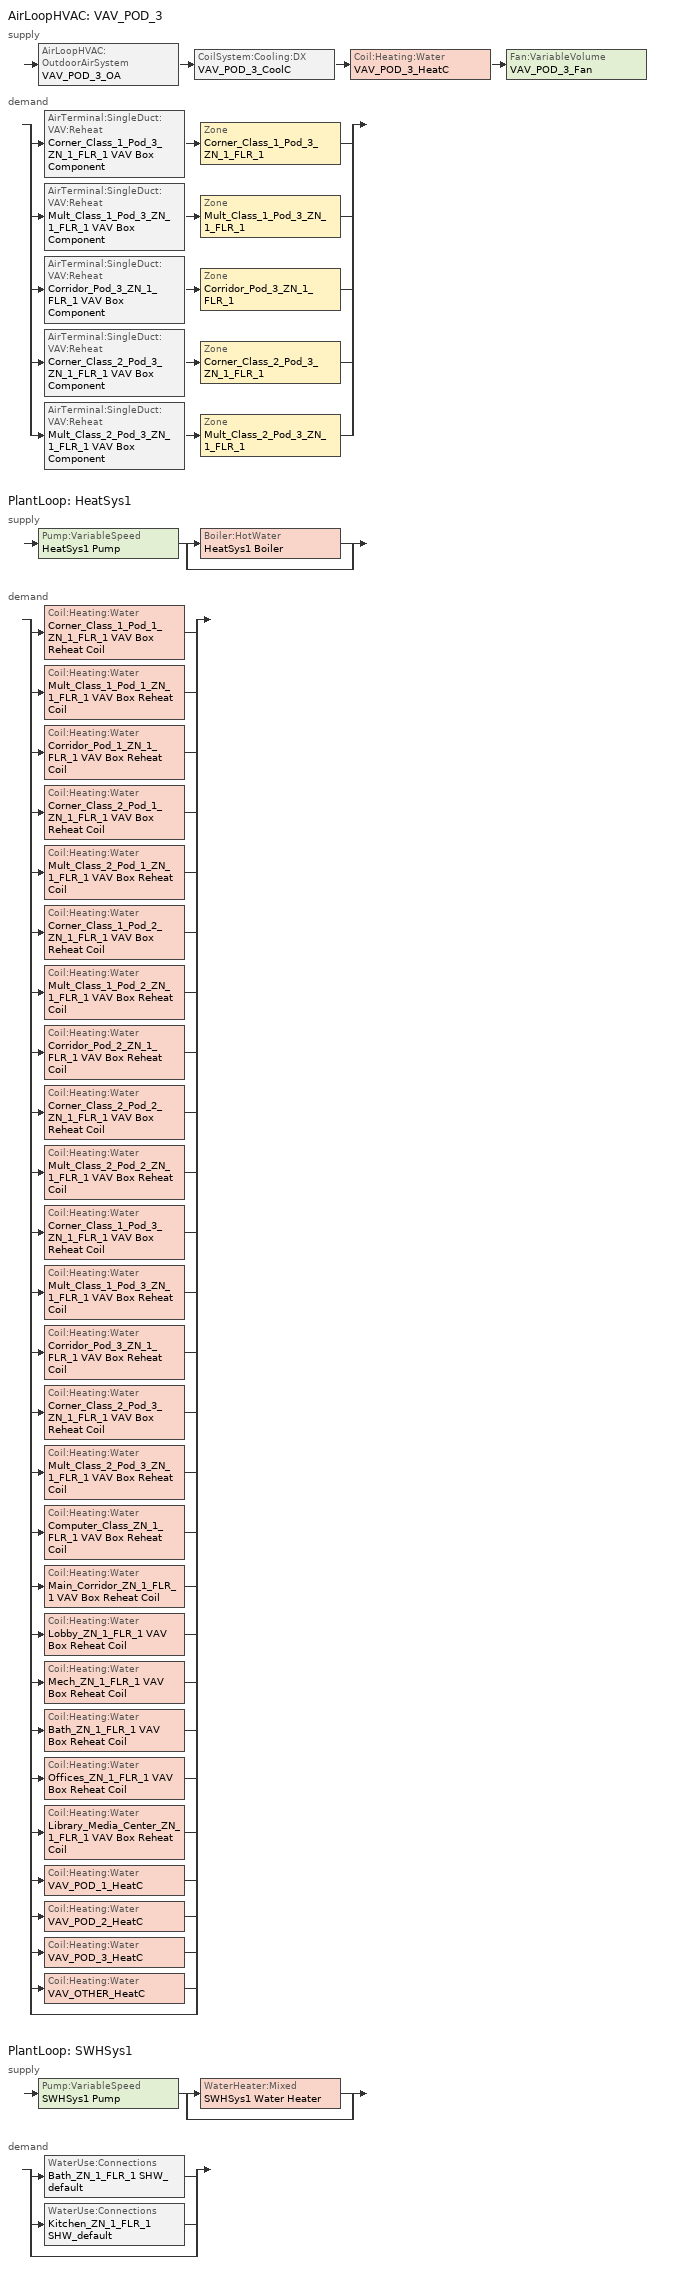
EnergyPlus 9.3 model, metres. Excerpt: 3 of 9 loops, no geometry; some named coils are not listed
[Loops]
AirLoopHVAC 'VAV_POD_3'
 supply: AirLoopHVAC:OutdoorAirSystem 'VAV_POD_3_OA' > CoilSystem:Cooling:DX 'VAV_POD_3_CoolC' > Coil:Heating:Water 'VAV_POD_3_HeatC' > Fan:VariableVolume 'VAV_POD_3_Fan'
 demand: split
  | AirTerminal:SingleDuct:VAV:Reheat 'Corner_Class_1_Pod_3_ZN_1_FLR_1 VAV Box Component' > Zone 'Corner_Class_1_Pod_3_ZN_1_FLR_1'
  | AirTerminal:SingleDuct:VAV:Reheat 'Mult_Class_1_Pod_3_ZN_1_FLR_1 VAV Box Component' > Zone 'Mult_Class_1_Pod_3_ZN_1_FLR_1'
  | AirTerminal:SingleDuct:VAV:Reheat 'Corridor_Pod_3_ZN_1_FLR_1 VAV Box Component' > Zone 'Corridor_Pod_3_ZN_1_FLR_1'
  | AirTerminal:SingleDuct:VAV:Reheat 'Corner_Class_2_Pod_3_ZN_1_FLR_1 VAV Box Component' > Zone 'Corner_Class_2_Pod_3_ZN_1_FLR_1'
  | AirTerminal:SingleDuct:VAV:Reheat 'Mult_Class_2_Pod_3_ZN_1_FLR_1 VAV Box Component' > Zone 'Mult_Class_2_Pod_3_ZN_1_FLR_1'
PlantLoop 'HeatSys1'
 supply: Pump:VariableSpeed 'HeatSys1 Pump' > split
  | Boiler:HotWater 'HeatSys1 Boiler'
  | bypass
 demand: split
  | Coil:Heating:Water 'Corner_Class_1_Pod_1_ZN_1_FLR_1 VAV Box Reheat Coil'
  | Coil:Heating:Water 'Mult_Class_1_Pod_1_ZN_1_FLR_1 VAV Box Reheat Coil'
  | Coil:Heating:Water 'Corridor_Pod_1_ZN_1_FLR_1 VAV Box Reheat Coil'
  | Coil:Heating:Water 'Corner_Class_2_Pod_1_ZN_1_FLR_1 VAV Box Reheat Coil'
  | Coil:Heating:Water 'Mult_Class_2_Pod_1_ZN_1_FLR_1 VAV Box Reheat Coil'
  | Coil:Heating:Water 'Corner_Class_1_Pod_2_ZN_1_FLR_1 VAV Box Reheat Coil'
  | Coil:Heating:Water 'Mult_Class_1_Pod_2_ZN_1_FLR_1 VAV Box Reheat Coil'
  | Coil:Heating:Water 'Corridor_Pod_2_ZN_1_FLR_1 VAV Box Reheat Coil'
  | Coil:Heating:Water 'Corner_Class_2_Pod_2_ZN_1_FLR_1 VAV Box Reheat Coil'
  | Coil:Heating:Water 'Mult_Class_2_Pod_2_ZN_1_FLR_1 VAV Box Reheat Coil'
  | Coil:Heating:Water 'Corner_Class_1_Pod_3_ZN_1_FLR_1 VAV Box Reheat Coil'
  | Coil:Heating:Water 'Mult_Class_1_Pod_3_ZN_1_FLR_1 VAV Box Reheat Coil'
  | Coil:Heating:Water 'Corridor_Pod_3_ZN_1_FLR_1 VAV Box Reheat Coil'
  | Coil:Heating:Water 'Corner_Class_2_Pod_3_ZN_1_FLR_1 VAV Box Reheat Coil'
  | Coil:Heating:Water 'Mult_Class_2_Pod_3_ZN_1_FLR_1 VAV Box Reheat Coil'
  | Coil:Heating:Water 'Computer_Class_ZN_1_FLR_1 VAV Box Reheat Coil'
  | Coil:Heating:Water 'Main_Corridor_ZN_1_FLR_1 VAV Box Reheat Coil'
  | Coil:Heating:Water 'Lobby_ZN_1_FLR_1 VAV Box Reheat Coil'
  | Coil:Heating:Water 'Mech_ZN_1_FLR_1 VAV Box Reheat Coil'
  | Coil:Heating:Water 'Bath_ZN_1_FLR_1 VAV Box Reheat Coil'
  | Coil:Heating:Water 'Offices_ZN_1_FLR_1 VAV Box Reheat Coil'
  | Coil:Heating:Water 'Library_Media_Center_ZN_1_FLR_1 VAV Box Reheat Coil'
  | Coil:Heating:Water 'VAV_POD_1_HeatC'
  | Coil:Heating:Water 'VAV_POD_2_HeatC'
  | Coil:Heating:Water 'VAV_POD_3_HeatC'
  | Coil:Heating:Water 'VAV_OTHER_HeatC'
  | bypass
PlantLoop 'SWHSys1'
 supply: Pump:VariableSpeed 'SWHSys1 Pump' > split
  | WaterHeater:Mixed 'SWHSys1 Water Heater'
  | bypass
 demand: split
  | WaterUse:Connections 'Bath_ZN_1_FLR_1 SHW_default'
  | WaterUse:Connections 'Kitchen_ZN_1_FLR_1 SHW_default'
  | bypass
[Fan:VariableVolume]
VAV_POD_3_Fan: Availability Schedule=HVACOperationSchd; Fan Total Efficiency=0.5915; Pressure Rise {Pa}=1109.648; Maximum Flow Rate {m3/s}=AUTOSIZE; Fan Power Minimum Flow Rate Input Method=FixedFlowRate; Fan Power Minimum Air Flow Rate {m3/s}=0; Motor Efficiency=0.91; Motor In Airstream Fraction=1; Fan Power Coefficient 1=0.0407599; Fan Power Coefficient 2=0.088045; Fan Power Coefficient 3=-0.0729261; Fan Power Coefficient 4=0.94374; Fan Power Coefficient 5=0
[Coil:Cooling:DX:TwoSpeed]
VAV_POD_3_CoolC DXCoil: Availability Schedule=ALWAYS_ON; High Speed Gross Rated Total Cooling Capacity {W}=AUTOSIZE; High Speed Rated Sensible Heat Ratio=AUTOSIZE; High Speed Gross Rated Cooling COP {W/W}=3.23372; High Speed Rated Air Flow Rate {m3/s}=AUTOSIZE; Total Cooling Capacity Function of Temperature Curve=Measured_CoolCStandard10Ton_CapFT; Total Cooling Capacity Function of Flow Fraction Curve=Measured_CoolCStandard10Ton_CapFF; Energy Input Ratio Function of Temperature Curve=Measured_CoolCStandard10Ton_EIRFT; Energy Input Ratio Function of Flow Fraction Curve=Measured_CoolCStandard10Ton_EIRFFF; Part Load Fraction Correlation Curve=No_PLR_Degredation; Low Speed Gross Rated Total Cooling Capacity {W}=AUTOSIZE; Low Speed Gross Rated Sensible Heat Ratio=AUTOSIZE; Low Speed Gross Rated Cooling COP {W/W}=3.28187; Low Speed Rated Air Flow Rate {m3/s}=AUTOSIZE; Low Speed Total Cooling Capacity Function of Temperature Curve=Measured_LowSpeedCoolCapLSFT; Low Speed Energy Input Ratio Function of Temperature Curve=Measured_LowSpeedCoolEIRLSFT
[Coil:Heating:Water] Availability Schedule=ALWAYS_ON; U-Factor Times Area Value {W/K}=AUTOSIZE; Maximum Water Flow Rate {m3/s}=AUTOSIZE; Performance Input Method=UFactorTimesAreaAndDesignWaterFlowRate; Rated Capacity {W}=AUTOSIZE; Rated Inlet Water Temperature {C}=82.2; Rated Inlet Air Temperature {C}=16.6; Rated Outlet Water Temperature {C}=71.1; Rated Outlet Air Temperature {C}=32.2
Bath_ZN_1_FLR_1 VAV Box Reheat Coil; Computer_Class_ZN_1_FLR_1 VAV Box Reheat Coil; Corner_Class_1_Pod_1_ZN_1_FLR_1 VAV Box Reheat Coil; Corner_Class_1_Pod_2_ZN_1_FLR_1 VAV Box Reheat Coil; Corner_Class_1_Pod_3_ZN_1_FLR_1 VAV Box Reheat Coil; Corner_Class_2_Pod_1_ZN_1_FLR_1 VAV Box Reheat Coil; Corner_Class_2_Pod_2_ZN_1_FLR_1 VAV Box Reheat Coil; Corner_Class_2_Pod_3_ZN_1_FLR_1 VAV Box Reheat Coil; Corridor_Pod_1_ZN_1_FLR_1 VAV Box Reheat Coil; Corridor_Pod_2_ZN_1_FLR_1 VAV Box Reheat Coil; Corridor_Pod_3_ZN_1_FLR_1 VAV Box Reheat Coil; Library_Media_Center_ZN_1_FLR_1 VAV Box Reheat Coil; Lobby_ZN_1_FLR_1 VAV Box Reheat Coil; Main_Corridor_ZN_1_FLR_1 VAV Box Reheat Coil; Mech_ZN_1_FLR_1 VAV Box Reheat Coil; Mult_Class_1_Pod_1_ZN_1_FLR_1 VAV Box Reheat Coil; Mult_Class_1_Pod_2_ZN_1_FLR_1 VAV Box Reheat Coil; Mult_Class_1_Pod_3_ZN_1_FLR_1 VAV Box Reheat Coil; Mult_Class_2_Pod_1_ZN_1_FLR_1 VAV Box Reheat Coil; Mult_Class_2_Pod_2_ZN_1_FLR_1 VAV Box Reheat Coil; Mult_Class_2_Pod_3_ZN_1_FLR_1 VAV Box Reheat Coil; Offices_ZN_1_FLR_1 VAV Box Reheat Coil; VAV_POD_3_HeatC
[AirTerminal:SingleDuct:VAV:Reheat] Availability Schedule=ALWAYS_ON; Maximum Air Flow Rate {m3/s}=AUTOSIZE; Zone Minimum Air Flow Input Method=Constant; Constant Minimum Air Flow Fraction=0.3; Maximum Hot Water or Steam Flow Rate {m3/s}=AUTOSIZE; Minimum Hot Water or Steam Flow Rate {m3/s}=0; Convergence Tolerance=0.001; Damper Heating Action=NORMAL
Name | Reheat Coil
Corner_Class_1_Pod_3_ZN_1_FLR_1 VAV Box Component | Corner_Class_1_Pod_3_ZN_1_FLR_1 VAV Box Reheat Coil
Corner_Class_2_Pod_3_ZN_1_FLR_1 VAV Box Component | Corner_Class_2_Pod_3_ZN_1_FLR_1 VAV Box Reheat Coil
Corridor_Pod_3_ZN_1_FLR_1 VAV Box Component | Corridor_Pod_3_ZN_1_FLR_1 VAV Box Reheat Coil
Mult_Class_1_Pod_3_ZN_1_FLR_1 VAV Box Component | Mult_Class_1_Pod_3_ZN_1_FLR_1 VAV Box Reheat Coil
Mult_Class_2_Pod_3_ZN_1_FLR_1 VAV Box Component | Mult_Class_2_Pod_3_ZN_1_FLR_1 VAV Box Reheat Coil
[Zone equipment]
Corner_Class_1_Pod_3_ZN_1_FLR_1: Corner_Class_1_Pod_3_ZN_1_FLR_1 VAV Box Component
Corner_Class_2_Pod_3_ZN_1_FLR_1: Corner_Class_2_Pod_3_ZN_1_FLR_1 VAV Box Component
Corridor_Pod_3_ZN_1_FLR_1: Corridor_Pod_3_ZN_1_FLR_1 VAV Box Component
Mult_Class_1_Pod_3_ZN_1_FLR_1: Mult_Class_1_Pod_3_ZN_1_FLR_1 VAV Box Component
Mult_Class_2_Pod_3_ZN_1_FLR_1: Mult_Class_2_Pod_3_ZN_1_FLR_1 VAV Box Component
[Sizing:Zone] Zone Cooling Design Supply Air Temperature Input Method=SupplyAirTemperature; Zone Cooling Design Supply Air Temperature {C}=12.8; Zone Heating Design Supply Air Temperature Input Method=SupplyAirTemperature; Zone Heating Design Supply Air Temperature {C}=50; Zone Cooling Design Supply Air Humidity Ratio {kgWater/kgDryAir}=0.0085; Zone Heating Design Supply Air Humidity Ratio {kgWater/kgDryAir}=0.008; Cooling Design Air Flow Method=DesignDay; Heating Design Air Flow Method=DesignDay; Account for Dedicated Outdoor Air System=No; Dedicated Outdoor Air System Control Strategy=NeutralSupplyAir; Dedicated Outdoor Air Low Setpoint Temperature for Design {C}=autosize; Dedicated Outdoor Air High Setpoint Temperature for Design {C}=autosize
Name | Design Specification Outdoor Air Object
Corner_Class_1_Pod_3_ZN_1_FLR_1 | SZ DSOA Corner_Class_1_Pod_3_ZN_1_FLR_1
Corner_Class_2_Pod_3_ZN_1_FLR_1 | SZ DSOA Corner_Class_2_Pod_3_ZN_1_FLR_1
Corridor_Pod_3_ZN_1_FLR_1 | SZ DSOA Corridor_Pod_3_ZN_1_FLR_1
Mult_Class_1_Pod_3_ZN_1_FLR_1 | SZ DSOA Mult_Class_1_Pod_3_ZN_1_FLR_1
Mult_Class_2_Pod_3_ZN_1_FLR_1 | SZ DSOA Mult_Class_2_Pod_3_ZN_1_FLR_1
[DesignSpecification:OutdoorAir]
Name | Outdoor Air Method | Outdoor Air Flow per Person {m3/s-person} | Outdoor Air Flow per Zone Floor Area {m3/s-m2}
SZ DSOA Corner_Class_1_Pod_3_ZN_1_FLR_1; SZ DSOA Corner_Class_2_Pod_3_ZN_1_FLR_1; SZ DSOA Mult_Class_1_Pod_3_ZN_1_FLR_1; SZ DSOA Mult_Class_2_Pod_3_ZN_1_FLR_1 | Flow/Person | 0.008
SZ DSOA Corridor_Pod_3_ZN_1_FLR_1 | Flow/Area |  | 0.0005
[ZoneControl:Thermostat] Control Type Schedule=Dual Zone Control Type Sched
Name | Zone or ZoneList | Control 1
Corner_Class_1_Pod_3_ZN_1_FLR_1 Thermostat | Corner_Class_1_Pod_3_ZN_1_FLR_1 | Corner_Class_1_Pod_3_ZN_1_FLR_1 DualSPSched
Corner_Class_2_Pod_3_ZN_1_FLR_1 Thermostat | Corner_Class_2_Pod_3_ZN_1_FLR_1 | Corner_Class_2_Pod_3_ZN_1_FLR_1 DualSPSched
Corridor_Pod_3_ZN_1_FLR_1 Thermostat | Corridor_Pod_3_ZN_1_FLR_1 | Corridor_Pod_3_ZN_1_FLR_1 DualSPSched
Mult_Class_1_Pod_3_ZN_1_FLR_1 Thermostat | Mult_Class_1_Pod_3_ZN_1_FLR_1 | Mult_Class_1_Pod_3_ZN_1_FLR_1 DualSPSched
Mult_Class_2_Pod_3_ZN_1_FLR_1 Thermostat | Mult_Class_2_Pod_3_ZN_1_FLR_1 | Mult_Class_2_Pod_3_ZN_1_FLR_1 DualSPSched
[ThermostatSetpoint:DualSetpoint]
Name | Heating Setpoint Temperature Schedule | Cooling Setpoint Temperature Schedule
Corner_Class_1_Pod_3_ZN_1_FLR_1 DualSPSched; Corner_Class_2_Pod_3_ZN_1_FLR_1 DualSPSched; Mult_Class_1_Pod_3_ZN_1_FLR_1 DualSPSched; Mult_Class_2_Pod_3_ZN_1_FLR_1 DualSPSched | HTGSETP_SCH | CLGSETP_SCH
Corridor_Pod_3_ZN_1_FLR_1 DualSPSched | HTGSETP_SCH_BathCorrMechKitchen | CLGSETP_SCH_BathCorrMechKitchen
[SetpointManager:Scheduled] Control Variable=Temperature
Name | Schedule | Setpoint Node or NodeList
VAV_POD_3 SAT setpoint | Seasonal-Reset-Supply-Air-Temp-Sch | VAV_POD_3 Supply Equipment Outlet Node
HeatSys1 Boiler Setpoint Manager | HW-Loop-Temp-Schedule | HeatSys1 Supply Equipment Outlet Node
HeatSys1 Loop Setpoint Manager | HW-Loop-Temp-Schedule | HeatSys1 Supply Outlet Node
SWHSys1 Loop Setpoint Manager | SWHSys1-Loop-Temp-Schedule | SWHSys1 Supply Outlet Node
[Sizing:System]
VAV_POD_3: Type of Load to Size On=Sensible; Design Outdoor Air Flow Rate {m3/s}=AUTOSIZE; Central Heating Maximum System Air Flow Ratio=0.3; Preheat Design Temperature {C}=7; Preheat Design Humidity Ratio {kgWater/kgDryAir}=0.008; Precool Design Temperature {C}=12.8; Precool Design Humidity Ratio {kgWater/kgDryAir}=0.008; Central Cooling Design Supply Air Temperature {C}=12.8; Central Heating Design Supply Air Temperature {C}=16.7; Type of Zone Sum to Use=NonCoincident; 100% Outdoor Air in Cooling=No; 100% Outdoor Air in Heating=No; Central Cooling Design Supply Air Humidity Ratio {kgWater/kgDryAir}=0.0085; Central Heating Design Supply Air Humidity Ratio {kgWater/kgDryAir}=0.008; Cooling Supply Air Flow Rate Method=DesignDay; Heating Supply Air Flow Rate Method=DesignDay; System Outdoor Air Method=ZoneSum; Zone Maximum Outdoor Air Fraction=1; Cooling Design Capacity Method=CoolingDesignCapacity; Cooling Design Capacity {W}=autosize; Heating Design Capacity Method=HeatingDesignCapacity; Heating Design Capacity {W}=autosize; Central Cooling Capacity Control Method=OnOff
[Controller:OutdoorAir]
VAV_POD_3_OA_Controller: Minimum Outdoor Air Flow Rate {m3/s}=AUTOSIZE; Maximum Outdoor Air Flow Rate {m3/s}=AUTOSIZE; Economizer Control Type=NoEconomizer; Economizer Control Action Type=ModulateFlow; Economizer Maximum Limit Dry-Bulb Temperature {C}=28; Economizer Maximum Limit Enthalpy {J/kg}=64000; Economizer Minimum Limit Dry-Bulb Temperature {C}=-100; Lockout Type=NoLockout; Minimum Limit Type=FixedMinimum; Minimum Outdoor Air Schedule=MinOA_Sched
[Controller:WaterCoil]
VAV_POD_3_HeatC_Controller: Control Variable=Temperature; Action=Normal; Actuator Variable=Flow; Controller Convergence Tolerance {deltaC}=0.0001; Maximum Actuated Flow {m3/s}=AUTOSIZE; Minimum Actuated Flow {m3/s}=0
[AirLoopHVAC]
VAV_POD_3: Design Supply Air Flow Rate {m3/s}=AUTOSIZE
[CoilSystem:Cooling:DX]
VAV_POD_3_CoolC: Availability Schedule=ALWAYS_ON; Cooling Coil=VAV_POD_3_CoolC DXCoil
[SetpointManager:MixedAir] Control Variable=Temperature
Name | Setpoint Node or NodeList
VAV_POD_3_CoolC SAT Manager | VAV_POD_3_CoolC-VAV_POD_3_HeatCNode
VAV_POD_3_HeatC SAT Manager | VAV_POD_3_HeatC-VAV_POD_3_FanNode
VAV_POD_3_OAMixed Air Temp Manager | VAV_POD_3_OA-VAV_POD_3_CoolCNode
[Boiler:HotWater]
HeatSys1 Boiler: Fuel Type=NATURALGAS; Nominal Capacity {W}=AUTOSIZE; Nominal Thermal Efficiency=0.705; Efficiency Curve Temperature Evaluation Variable=LeavingBoiler; Design Water Flow Rate {m3/s}=AUTOSIZE; Minimum Part Load Ratio=0; Maximum Part Load Ratio=1.2; Optimum Part Load Ratio=1; Water Outlet Upper Temperature Limit {C}=95; Boiler Flow Mode=LeavingSetpointModulated; Parasitic Electric Load {W}=0; Sizing Factor=1
[Pump:VariableSpeed] Design Maximum Flow Rate {m3/s}=AUTOSIZE; Design Power Consumption {W}=AUTOSIZE; Fraction of Motor Inefficiencies to Fluid Stream=0; Coefficient 1 of the Part Load Performance Curve=0; Coefficient 2 of the Part Load Performance Curve=1; Coefficient 3 of the Part Load Performance Curve=0; Coefficient 4 of the Part Load Performance Curve=0; Design Minimum Flow Rate {m3/s}=0; Pump Control Type=Intermittent
Name | Design Pump Head {Pa} | Motor Efficiency
HeatSys1 Pump | 179352 | 0.9
SWHSys1 Pump | 1 | 1
[PlantEquipmentList]
HeatSys1 Equipment List: HeatSys1 Boiler
SWHSys1 Equipment List: SWHSys1 Water Heater
[Sizing:Plant] Loop Type=Heating
Name | Design Loop Exit Temperature {C} | Loop Design Temperature Difference {deltaC}
HeatSys1 | 82.2 | 11.1
SWHSys1 | 60 | 5
[PlantEquipmentOperationSchemes] Control Scheme 1 Schedule=PlantOnSched
Name | Control Scheme 1
HeatSys1 Loop Operation Scheme List | HeatSys1 Operation Scheme
SWHSys1 Loop Operation Scheme List | SWHSys1 Operation Scheme
[PlantEquipmentOperation:HeatingLoad] Load Range 1 Lower Limit {W}=0; Load Range 1 Upper Limit {W}=1000000000000000
Name | Range 1 Equipment List
HeatSys1 Operation Scheme | HeatSys1 Equipment List
SWHSys1 Operation Scheme | SWHSys1 Equipment List
[PlantLoop] Fluid Type=Water; Minimum Loop Temperature {C}=10; Maximum Loop Flow Rate {m3/s}=AUTOSIZE; Minimum Loop Flow Rate {m3/s}=0; Plant Loop Volume {m3}=AUTOSIZE; Load Distribution Scheme=Optimal
Name | Plant Equipment Operation Scheme | Maximum Loop Temperature {C}
HeatSys1 | HeatSys1 Loop Operation Scheme List | 100
SWHSys1 | SWHSys1 Loop Operation Scheme List | 60
[WaterHeater:Mixed]
SWHSys1 Water Heater: Tank Volume {m3}=1; Setpoint Temperature Schedule=SWHSys1 Water Heater Setpoint Temperature Schedule Name; Deadband Temperature Difference {deltaC}=2; Maximum Temperature Limit {C}=82.2222; Heater Control Type=Cycle; Heater Maximum Capacity {W}=845000; Heater Fuel Type=NATURALGAS; Heater Thermal Efficiency=0.78; Off Cycle Parasitic Fuel Consumption Rate {W}=20; Off Cycle Parasitic Fuel Type=NATURALGAS; Off Cycle Parasitic Heat Fraction to Tank=0.8; On Cycle Parasitic Fuel Type=NATURALGAS; Ambient Temperature Indicator=SCHEDULE; Ambient Temperature Schedule=SWHSys1 Water Heater Ambient Temperature Schedule Name; Off Cycle Loss Coefficient to Ambient Temperature {W/K}=6; On Cycle Loss Coefficient to Ambient Temperature {W/K}=6; Use Side Effectiveness=1; Source Side Effectiveness=1; Use Side Design Flow Rate {m3/s}=AUTOSIZE; Source Side Design Flow Rate {m3/s}=AUTOSIZE; Indirect Water Heating Recovery Time {hr}=1.5
[WaterUse:Equipment] Flow Rate Fraction Schedule=BLDG_SWH_SCH; Sensible Fraction Schedule=SHW_default Sensible fract sched; Latent Fraction Schedule=SHW_default Latent fract sched
Name | Peak Flow Rate {m3/s} | Target Temperature Schedule | Hot Water Supply Temperature Schedule | Zone
Bath_ZN_1_FLR_1 SHW_default | 5.94e-05 | SHW_Bath Temp Sched | SHW_Bath Hot Supply Temp Sched | Bath_ZN_1_FLR_1
Kitchen_ZN_1_FLR_1 SHW_default | 0.000105 | SHW_Kitchen Temp Sched | SHW_Kitchen Hot Supply Temp Sched | Kitchen_ZN_1_FLR_1
[WaterUse:Connections]
Name | Water Use Equipment 1
Bath_ZN_1_FLR_1 SHW_default | Bath_ZN_1_FLR_1 SHW_default
Kitchen_ZN_1_FLR_1 SHW_default | Kitchen_ZN_1_FLR_1 SHW_default
[EnergyManagementSystem:Sensor]
Cooling_Coil_7: VAV_POD_3_COOLC DXCOIL; Cooling Coil Electric Energy
CORNER_CLASS_1_POD_3_ZN_1_FLR_1_O: CORNER_CLASS_1_POD_3_ZN_1_FLR_1; Zone People Occupant Count
CORNER_CLASS_1_POD_3_ZN_1_FLR_1_T: CORNER_CLASS_1_POD_3_ZN_1_FLR_1; Zone Mean Air Temperature
CORNER_CLASS_1_POD_3_ZN_1_FLR_1_H: CORNER_CLASS_1_POD_3_ZN_1_FLR_1; Zone Air System Sensible Heating Energy
CORNER_CLASS_1_POD_3_ZN_1_FLR_1_C: CORNER_CLASS_1_POD_3_ZN_1_FLR_1; Zone Air System Sensible Cooling Energy
CORNER_CLASS_2_POD_3_ZN_1_FLR_1_O: CORNER_CLASS_2_POD_3_ZN_1_FLR_1; Zone People Occupant Count
CORNER_CLASS_2_POD_3_ZN_1_FLR_1_T: CORNER_CLASS_2_POD_3_ZN_1_FLR_1; Zone Mean Air Temperature
CORNER_CLASS_2_POD_3_ZN_1_FLR_1_H: CORNER_CLASS_2_POD_3_ZN_1_FLR_1; Zone Air System Sensible Heating Energy
CORNER_CLASS_2_POD_3_ZN_1_FLR_1_C: CORNER_CLASS_2_POD_3_ZN_1_FLR_1; Zone Air System Sensible Cooling Energy
CORRIDOR_POD_3_ZN_1_FLR_1_O: CORRIDOR_POD_3_ZN_1_FLR_1; Zone People Occupant Count
CORRIDOR_POD_3_ZN_1_FLR_1_T: CORRIDOR_POD_3_ZN_1_FLR_1; Zone Mean Air Temperature
CORRIDOR_POD_3_ZN_1_FLR_1_H: CORRIDOR_POD_3_ZN_1_FLR_1; Zone Air System Sensible Heating Energy
CORRIDOR_POD_3_ZN_1_FLR_1_C: CORRIDOR_POD_3_ZN_1_FLR_1; Zone Air System Sensible Cooling Energy
MULT_CLASS_1_POD_3_ZN_1_FLR_1_O: MULT_CLASS_1_POD_3_ZN_1_FLR_1; Zone People Occupant Count
MULT_CLASS_1_POD_3_ZN_1_FLR_1_T: MULT_CLASS_1_POD_3_ZN_1_FLR_1; Zone Mean Air Temperature
MULT_CLASS_1_POD_3_ZN_1_FLR_1_H: MULT_CLASS_1_POD_3_ZN_1_FLR_1; Zone Air System Sensible Heating Energy
MULT_CLASS_1_POD_3_ZN_1_FLR_1_C: MULT_CLASS_1_POD_3_ZN_1_FLR_1; Zone Air System Sensible Cooling Energy
MULT_CLASS_2_POD_3_ZN_1_FLR_1_O: MULT_CLASS_2_POD_3_ZN_1_FLR_1; Zone People Occupant Count
MULT_CLASS_2_POD_3_ZN_1_FLR_1_T: MULT_CLASS_2_POD_3_ZN_1_FLR_1; Zone Mean Air Temperature
MULT_CLASS_2_POD_3_ZN_1_FLR_1_H: MULT_CLASS_2_POD_3_ZN_1_FLR_1; Zone Air System Sensible Heating Energy
MULT_CLASS_2_POD_3_ZN_1_FLR_1_C: MULT_CLASS_2_POD_3_ZN_1_FLR_1; Zone Air System Sensible Cooling Energy
[Schedule:Compact]
ALWAYS_ON; PlantOnSched: Through: 12/31, For: AllDays, Until: 24:00, 1
CLGSETP_SCH: Through: 6/30, For: SummerDesignDay, Until: 24:00, 24, For: WeekEnds Holidays WinterDesignDay, Until: 24:00, 27, For: AllOtherDays, Until: 06:00, 27, Until: 21:00, 24, Until: 24:00, 27, Through: 9/1, For: SummerDesignDay, Until: 24:00, 24, For: WeekEnds Holidays WinterDesignDay, Until: 24:00, 27, For: AllOtherDays, Until: 07:00, 27, Until: 18:00, 24, Until: 24:00, 27, Through: 12/31, For: SummerDesignDay, Until: 24:00, 24, For: WeekEnds Holidays WinterDesignDay, Until: 24:00, 27, For: AllOtherDays, Until: 06:00, 27, Until: 21:00, 24, Until: 24:00, 27
CLGSETP_SCH_BathCorrMechKitchen: Through: 12/31, For: SummerDesignDay, Until: 06:00, 27, Until: 21:00, 24, Until: 24:00, 27, For: AllOtherDays, Until: 24:00, 27
HTGSETP_SCH: Through: 6/30, For: WinterDesignDay, Until: 24:00, 21, For: WeekEnds Holidays SummerDesignDay, Until: 24:00, 16, For: AllOtherDays, Until: 06:00, 16, Until: 21:00, 21, Until: 24:00, 16, Through: 9/1, For: WinterDesignDay, Until: 24:00, 21, For: WeekEnds Holidays SummerDesignDay, Until: 24:00, 16, For: AllOtherDays, Until: 07:00, 16, Until: 18:00, 21, Until: 24:00, 16, Through: 12/31, For: WinterDesignDay, Until: 24:00, 21, For: WeekEnds Holidays SummerDesignDay, Until: 24:00, 16, For: AllOtherDays, Until: 06:00, 16, Until: 21:00, 21, Until: 24:00, 16
HTGSETP_SCH_BathCorrMechKitchen: Through: 12/31, For: WinterDesignDay, Until: 06:00, 16, Until: 21:00, 21, Until: 24:00, 16, For: AllOtherDays, Until: 24:00, 16
HVACOperationSchd; MinOA_Sched: Through: 12/31, For: Weekdays SummerDesignDay, Until: 06:00, 0, Until: 21:00, 1, Until: 24:00, 0, For: AllOtherDays, Until: 24:00, 0
Seasonal-Reset-Supply-Air-Temp-Sch: Through: 12/31, For: AllDays, Until: 24:00, 12.8
Dual Zone Control Type Sched: Through: 12/31, For: AllDays, Until: 24:00, 4
HW-Loop-Temp-Schedule: Through: 12/31, For: AllDays, Until: 24:00, 67
BLDG_SWH_SCH: Through: 6/30, For: Weekdays SummerDesignDay, Until: 07:00, 0.05, Until: 08:00, 0.1, Until: 09:00, 0.34, Until: 10:00, 0.6, Until: 11:00, 0.63, Until: 12:00, 0.72, Until: 13:00, 0.79, Until: 14:00, 0.83, Until: 15:00, 0.61, Until: 16:00, 0.65, Until: 18:00, 0.1, Until: 19:00, 0.19, Until: 20:00, 0.25, Until: 22:00, 0.22, Until: 23:00, 0.12, Until: 24:00, 0.09, For: Saturday WinterDesignDay, Until: 09:00, 0.03, Until: 13:00, 0.05, Until: 24:00, 0.03, For: AllOtherDays, Until: 08:00, 0.03, Until: 14:00, 0.05, Until: 24:00, 0.03, Through: 9/1, For: Weekdays SummerDesignDay, Until: 07:00, 0.05, Until: 18:00, 0.1, Until: 19:00, 0.19, Until: 20:00, 0.25, Until: 22:00, 0.22, Until: 23:00, 0.12, Until: 24:00, 0.09, For: Saturday WinterDesignDay, Until: 09:00, 0.03, Until: 13:00, 0.05, Until: 24:00, 0.03, For: AllOtherDays, Until: 08:00, 0.03, Until: 14:00, 0.05, Until: 24:00, 0.03, Through: 12/31, For: Weekdays SummerDesignDay, Until: 07:00, 0.05, Until: 08:00, 0.1, Until: 09:00, 0.34, Until: 10:00, 0.6, Until: 11:00, 0.63, Until: 12:00, 0.72, Until: 13:00, 0.79, Until: 14:00, 0.83, Until: 15:00, 0.61, Until: 16:00, 0.65, Until: 18:00, 0.1, Until: 19:00, 0.19, Until: 20:00, 0.25, Until: 22:00, 0.22, Until: 23:00, 0.12, Until: 24:00, 0.09, For: Saturday WinterDesignDay, Until: 09:00, 0.03, Until: 13:00, 0.05, Until: 24:00, 0.03, For: AllOtherDays, Until: 08:00, 0.03, Until: 14:00, 0.05, Until: 24:00, 0.03
SHW_default Latent fract sched: Through: 12/31, For: AllDays, Until: 24:00, 0.05
SHW_default Sensible fract sched: Through: 12/31, For: AllDays, Until: 24:00, 0.2
SHW_Bath Hot Supply Temp Sched; SHW_Bath Temp Sched: Through: 12/31, For: AllDays, Until: 24:00, 43.3
SHW_Kitchen Hot Supply Temp Sched; SHW_Kitchen Temp Sched: Through: 12/31, For: AllDays, Until: 24:00, 49
SWHSys1 Water Heater Ambient Temperature Schedule Name: Through: 12/31, For: AllDays, Until: 24:00, 22
SWHSys1 Water Heater Setpoint Temperature Schedule Name; SWHSys1-Loop-Temp-Schedule: Through: 12/31, For: AllDays, Until: 24:00, 60
[Curve:Quadratic] Coefficient3 x**2=0
Name | Coefficient1 Constant | Coefficient2 x | Minimum Value of x | Maximum Value of x
Measured_CoolCStandard10Ton_CapFF | 0.7685 | 0.2315 | 0.776 | 1.197
Measured_CoolCStandard10Ton_EIRFFF | 1.192 | -0.1917 | 0.776 | 1.197
No_PLR_Degredation | 1 | 0 | 0 | 1
[Curve:Biquadratic] Minimum Value of x=11.1; Maximum Value of x=29.4; Minimum Value of y=10; Maximum Value of y=50.3
Name | Coefficient1 Constant | Coefficient2 x | Coefficient3 x**2 | Coefficient4 y | Coefficient5 y**2 | Coefficient6 x*y
Measured_LowSpeedCoolCapLSFT | 0.4136 | 0.03105 | 0 | 0.006952 | -0.0002128 | 0
Measured_CoolCStandard10Ton_CapFT | 0.52357 | 0.03478 | 0 | -0.001915 | -0.00010838 | 0
Measured_LowSpeedCoolEIRLSFT | 1.1389 | -0.04518 | 0.0014298 | 0.006044 | 0.0006745 | -0.0012325
Measured_CoolCStandard10Ton_EIRFT | 0.9847 | -0.04285 | 0.0013562 | 0.009934 | 0.0006398 | -0.001169
